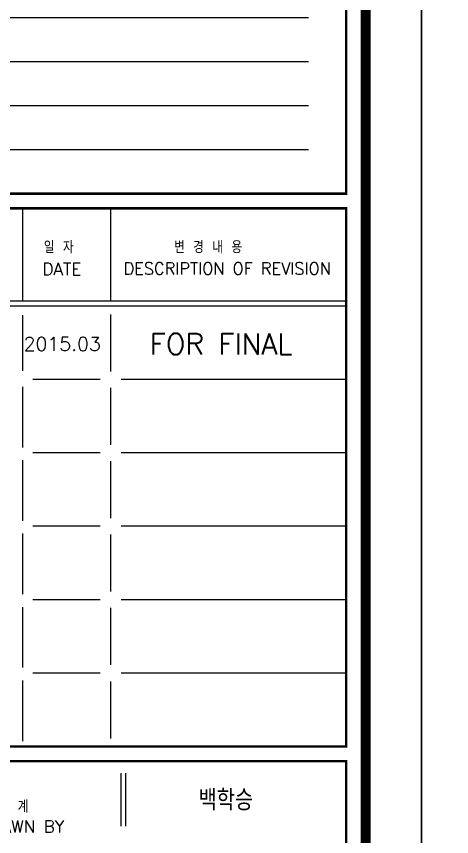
# Model space of a CAD drawing. Header units: millimetres. Extents: x 761574 to 813627, y -447408 to -384263.
# Drawn here: x 810717 to 811120, y -385904 to -385145 of the extents above; entities that cross this region are included whole.
import ezdxf
from ezdxf.enums import TextEntityAlignment as Align

# ---------------------------------------------------------------- set-up
doc = ezdxf.new("R2010")
doc.units = ezdxf.units.MM
doc.header["$LTSCALE"] = 500
doc.layers.add('FORM', color=7, linetype='Continuous')
doc.styles.add('STYLE1', font='romans.shx', dxfattribs={"bigfont": 'hsw.shx'})

# ---------------------------------------------------------------- blocks, each defined once
blk = doc.blocks.new('form')
at = {"layer": 'FORM', "color": 7}
for p, q in [((708.66, 373.64), (770.47, 373.64)), ((708.66, 364.89), (770.47, 364.89)), ((708.66, 356.15), (770.47, 356.15)), ((708.66, 347.41), (770.47, 347.41)), ((713.79, 317.3), (713.79, 335.75)), ((731.27, 317.3), (731.27, 335.75)), ((777.9, 317.3), (703.1, 317.3)), ((777.9, 316.33), (703.1, 316.33)), ((713.79, 303.47), (713.79, 314.52)), ((731.27, 303.37), (731.27, 314.69)), ((729.16, 301.76), (715.81, 301.76)), ((778.03, 301.76), (733.31, 301.76)), ((713.79, 288.27), (713.79, 300.31)), ((731.27, 288.8), (731.27, 300.12)), ((729.16, 287.19), (715.81, 287.19)), ((778.03, 287.19), (733.31, 287.19)), ((713.79, 273.7), (713.79, 285.74)), ((731.27, 274.23), (731.27, 285.55)), ((729.16, 272.62), (715.81, 272.62)), ((778.03, 272.62), (733.31, 272.62)), ((713.79, 259.13), (713.79, 271.17)), ((731.27, 259.66), (731.27, 270.98)), ((729.16, 258.05), (715.81, 258.05)), ((778.03, 258.05), (733.31, 258.05)), ((713.79, 244.56), (713.79, 256.6)), ((731.27, 245.09), (731.27, 256.41)), ((729.16, 243.48), (715.81, 243.48)), ((778.03, 243.48), (733.31, 243.48)), ((713.79, 229.99), (713.79, 242.03)), ((731.27, 230.52), (731.27, 241.84)), ((733.31, 213.08), (733.31, 223.62)), ((734.21, 213.08), (734.21, 223.62))]:
    blk.add_line(p, q, dxfattribs=at)
at = {"layer": 'FORM', "color": 3}
blk.add_lwpolyline([(0, 562.79), (792.83, 562.79), (792.83, 0), (0, 0)], close=True, dxfattribs=at)
at = {"layer": 'FORM', "color": 2, "const_width": 1.94}
blk.add_lwpolyline([(12.48, 6.47), (12.48, 555.28), (781.78, 555.28), (781.78, 6.47)], close=True, dxfattribs=at)
at = {"layer": 'FORM', "color": 3, "const_width": 0.486}
for points in [[(703.1, 338.67), (703.1, 443.56), (777.9, 443.56), (777.9, 338.67)], [(777.9, 335.75), (703.1, 335.75), (703.1, 228.91), (777.9, 228.91)], [(703.1, 163.82), (777.9, 163.82), (777.9, 225.99), (703.1, 225.99)]]:
    blk.add_lwpolyline(points, close=True, dxfattribs=at)
at = {"layer": 'FORM', "color": 7, "style": 'STYLE1'}
for s, height, p in [('일 자', 2.428, (717.98, 326.83)), ('변 경 내 용', 2.428, (743.8, 326.85)), ('DATE', 2.428, (717.69, 322.49)), ('2015.03', 2.745, (713.97, 307.46)), ('FOR FINAL', 4.128, (738.96, 306.77)), ('백학승', 4.128, (748.65, 216.2)), ('설   계', 2.428, (705.23, 215.75)), ('DRAWN BY', 2.428, (705.23, 211.81))]:
    blk.add_text(s, height=height, dxfattribs=at).set_placement(p)
at = {"layer": 'FORM', "color": 7, "style": 'STYLE1', "width": 0.887793}
blk.add_text('DESCRIPTION OF REVISION', height=2.4284, dxfattribs=at).set_placement((733.79, 322.6), (774.87, 322.6), align=Align.FIT)

msp = doc.modelspace()

# ---------------------------------------------------------------- block references
for p, xscale, yscale, zscale in [((807393.6, -386888.66), 4.664794793181378, 4.664794793181378, 4.664794793181378), ((811092, -386063.16), 3.197999992750242, 3.197999992750242, 3.197999992750242)]:
    msp.add_blockref('form', p, dxfattribs=dict(xscale=xscale, yscale=yscale, zscale=zscale))

doc.saveas('drawing.dxf')
